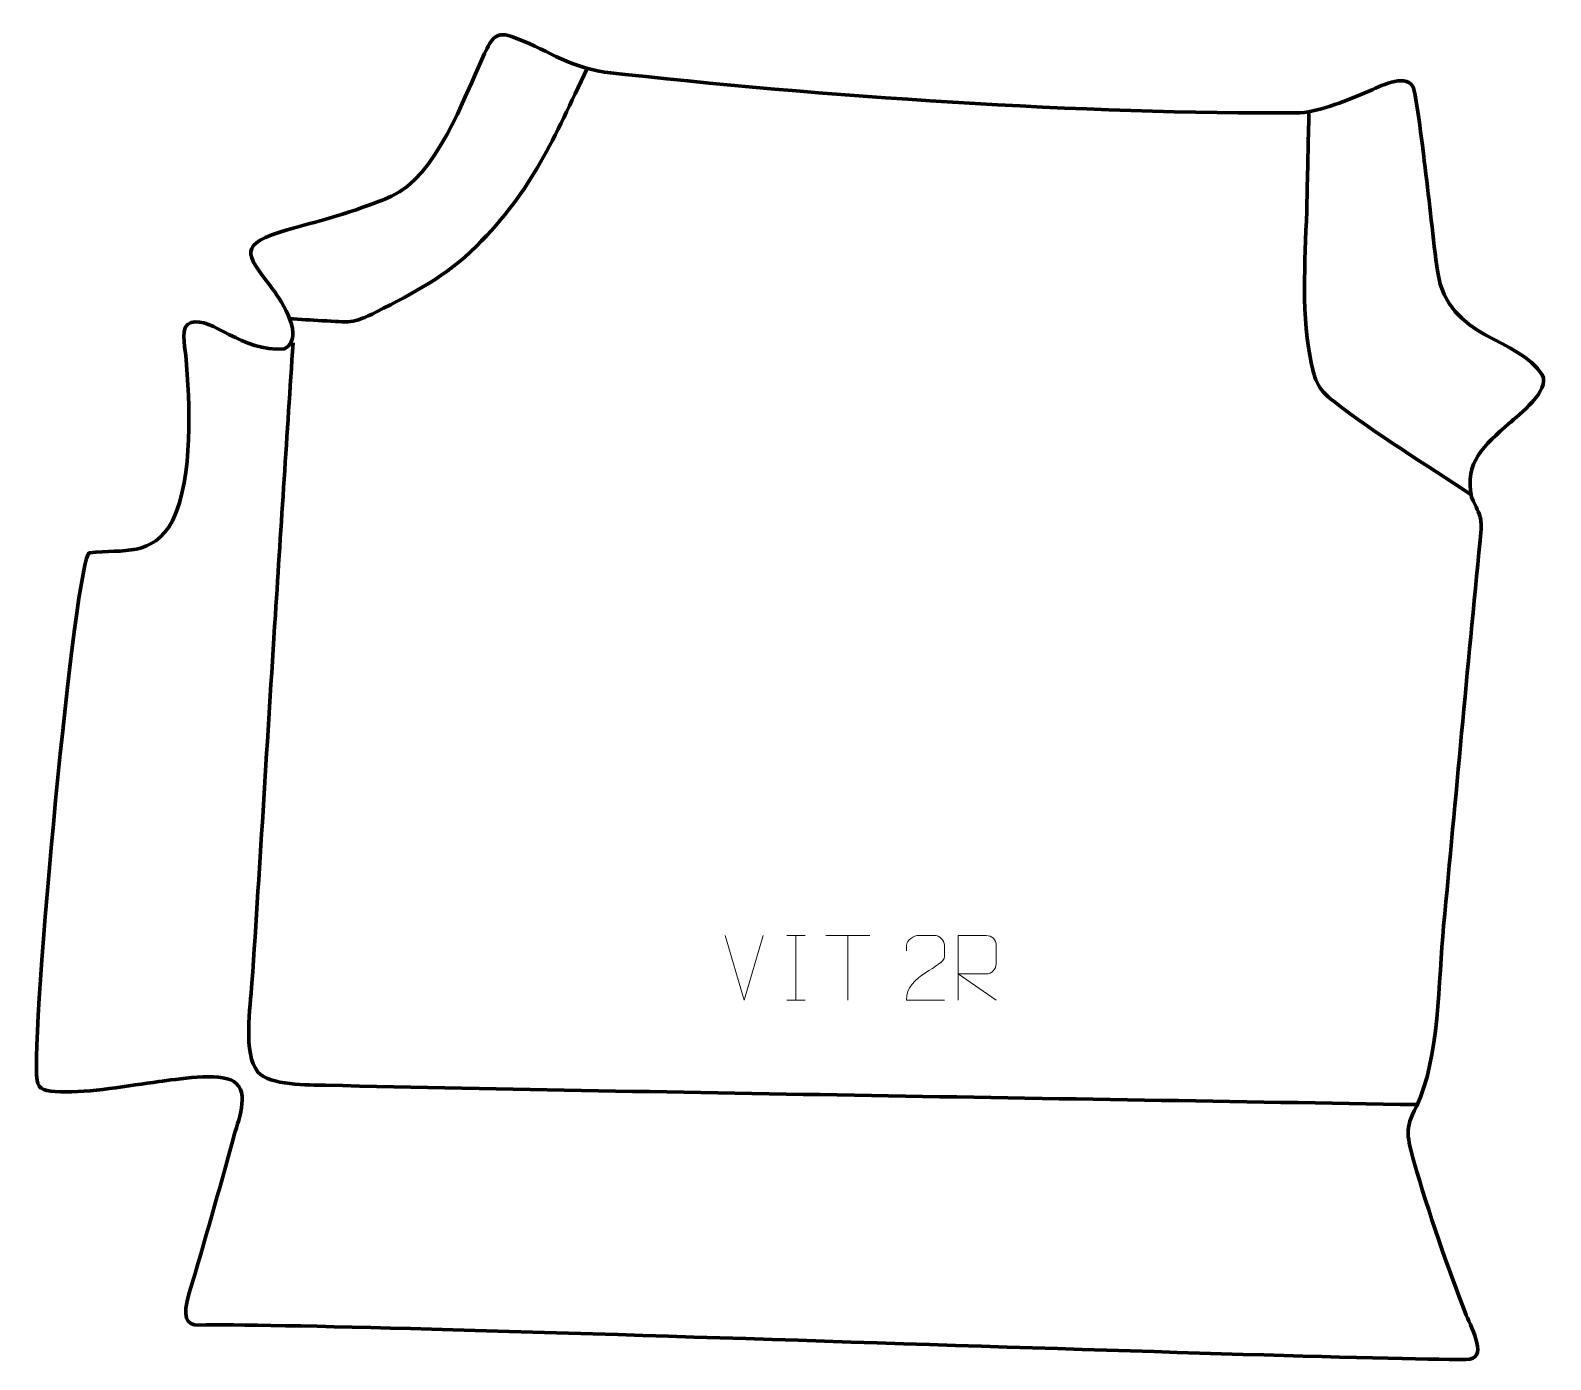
# Model space of a CAD drawing. Header units: millimetres. Extents: x -598 to -11, y 359 to 873.
import ezdxf

# ---------------------------------------------------------------- set-up
doc = ezdxf.new("R2010")
doc.units = ezdxf.units.MM
doc.header["$MEASUREMENT"] = 0
doc.layers.add('layer 1', color=7, linetype='Continuous', plot=False)
doc.layers.add('layer 2', color=7, linetype='Continuous')
doc.layers.add('layer 3', color=7, linetype='Continuous')

msp = doc.modelspace()

# ---------------------------------------------------------------- linework, layer by layer
at = {"layer": 'layer 1', "color": 250, "lineweight": 9}
for points in [[(-322.371, 498.1146), (-322.371, 498.1146), (-329.6928, 523.0682), (-329.6928, 523.0682)], [(-315.0491, 523.0682), (-315.0491, 523.0682), (-322.3709, 498.1146), (-322.3709, 498.1146)], [(-305.9551, 523.0682), (-305.9551, 523.0682), (-298.787, 523.0682), (-298.787, 523.0682)], [(-302.3711, 523.0682), (-302.3711, 523.0682), (-302.3711, 498.1147), (-302.3711, 498.1147)], [(-290.8647, 523.0447), (-290.8647, 523.0447), (-273.8775, 523.0447), (-273.8775, 523.0447)], [(-282.3709, 498.1147), (-282.3709, 498.1147), (-282.3709, 523.0682), (-282.3709, 523.0682)], [(-305.9551, 498.1147), (-305.9551, 498.1147), (-298.787, 498.1147), (-298.787, 498.1147)]]:
    msp.add_open_spline(points, degree=3, dxfattribs=at)
for points in [[(-244.9997, 498.1043), (-249.9141, 498.1046), (-254.8285, 498.1046), (-259.7426, 498.1043), (-259.7426, 498.1043), (-259.7426, 508.0366), (-245.0916, 510.6778), (-244.9997, 514.9881), (-244.9997, 514.9881), (-245, 516.4122), (-245, 517.8359), (-244.9997, 519.2592), (-244.9997, 519.2592), (-245.0166, 521.3363), (-247.1394, 523.0611), (-248.8104, 523.0784), (-248.8104, 523.0784), (-250.8836, 523.078), (-252.9565, 523.078), (-255.0289, 523.0784), (-255.0289, 523.0784), (-256.851, 523.0949), (-259.6757, 521.3028), (-259.7426, 519.2092), (-259.7426, 519.2092), (-259.7426, 519.2092), (-259.7426, 517.1544), (-259.7426, 517.1544)], [(-239.7032, 498.1147), (-239.7032, 498.1147), (-239.7032, 523.0682), (-239.7032, 523.0682), (-239.7032, 523.0682), (-236.1084, 523.0682), (-232.5129, 523.0682), (-228.9177, 523.0682), (-228.9177, 523.0682), (-226.5924, 523.0305), (-225.0351, 521.5405), (-225.0392, 519.1741), (-225.0392, 519.1741), (-225.0396, 517.1386), (-225.0396, 514.0792), (-225.0392, 512.0432), (-225.0392, 512.0432), (-225.0457, 510.1677), (-226.858, 508.2259), (-228.8675, 508.2068), (-228.8675, 508.2068), (-228.8675, 508.2068), (-239.7032, 508.2068), (-239.7032, 508.2068), (-239.7032, 508.2068), (-239.7032, 508.2068), (-225.0485, 498.1147), (-225.0485, 498.1147)]]:
    msp.add_open_spline(points, degree=3, knots=[0, 0, 0, 0, 0.125, 0.125, 0.125, 0.125, 0.25, 0.25, 0.25, 0.25, 0.375, 0.375, 0.375, 0.375, 0.5, 0.5, 0.5, 0.5, 0.625, 0.625, 0.625, 0.625, 0.75, 0.75, 0.75, 0.75, 1, 1, 1, 1], dxfattribs=at)
at = {"layer": 'layer 2', "color": 142, "lineweight": 158}
for points, knots in [([(-383.0044, 857.854), (-395.9612, 830.8764), (-403.8591, 811.1245), (-425.8342, 789.1859), (-425.8342, 789.1859), (-437.5939, 777.4457), (-449.8163, 771.3013), (-464.4275, 763.8585), (-464.4275, 763.8585), (-473.8588, 759.0917), (-474.7307, 759.8922), (-485.5645, 760.4528), (-485.5645, 760.4528), (-489.7017, 760.6669), (-493.8304, 760.9652), (-497.9653, 761.2048)], [0, 0, 0, 0, 0.2, 0.2, 0.2, 0.2, 0.4, 0.4, 0.4, 0.4, 0.6, 0.6, 0.6, 0.6, 1, 1, 1, 1]), ([(-41.582, 693.181), (-58.9028, 704.8187), (-78.1833, 716.5064), (-94.5475, 729.1852), (-94.5475, 729.1852), (-101.2226, 734.357), (-102.193, 737.924), (-103.7991, 746.4584), (-103.7991, 746.4584), (-107.4242, 765.7207), (-105.4925, 786.8795), (-105.0147, 806.4008), (-105.0147, 806.4008), (-104.7601, 817.9923), (-104.511, 829.5838), (-104.2452, 841.175)], [0, 0, 0, 0, 0.2, 0.2, 0.2, 0.2, 0.4, 0.4, 0.4, 0.4, 0.6, 0.6, 0.6, 0.6, 1, 1, 1, 1]), ([(-62.3601, 457.7392), (-202.9002, 460.1642), (-343.5721, 462.2156), (-484.087, 465.2127), (-484.087, 465.2127), (-490.5047, 465.3515), (-505.9181, 465.1764), (-510.1867, 470.3372), (-510.1867, 470.3372), (-516.0531, 477.43), (-513.1033, 495.4877), (-512.4928, 504.5958), (-512.4928, 504.5958), (-509.3175, 551.9676), (-506.5434, 599.3723), (-503.4731, 646.7524), (-503.4731, 646.7524), (-501.1995, 681.798), (-498.9198, 716.8433), (-496.631, 751.8879)], [0, 0, 0, 0, 0.16666667, 0.16666667, 0.16666667, 0.16666667, 0.33333333, 0.33333333, 0.33333333, 0.33333333, 0.5, 0.5, 0.5, 0.5, 0.66666667, 0.66666667, 0.66666667, 0.66666667, 1, 1, 1, 1])]:
    msp.add_open_spline(points, degree=3, knots=knots, dxfattribs=at)
at = {"layer": 'layer 3', "color": 242, "lineweight": 158}
msp.add_open_spline([(-376.2869, 856.4227), (-391.6979, 858.8225), (-399.0782, 865.6461), (-412.2917, 870.2017), (-412.2917, 870.2017), (-419.049, 872.5314), (-420.3934, 868.335), (-423.1739, 862.4935), (-423.1739, 862.4935), (-430.6167, 846.1895), (-441.5683, 816.0406), (-458.6484, 808.4675), (-458.6484, 808.4675), (-473.8656, 802.0216), (-486.2172, 799.146), (-501.7853, 794.6443), (-501.7853, 794.6443), (-519.3262, 789.1451), (-513.0577, 784.384), (-504.4261, 772.5343), (-504.4261, 772.5343), (-500.9486, 767.7603), (-491.8431, 753.9011), (-499.9477, 749.5292), (-499.9477, 749.5292), (-516.5437, 748.1786), (-527.8356, 762.1361), (-536.0403, 759.7404), (-536.0403, 759.7404), (-540.4361, 758.4569), (-538.4205, 750.9829), (-538.0747, 747.0985), (-538.0747, 747.0985), (-536.4395, 728.1468), (-535.0972, 700.6567), (-543.1504, 683.1043), (-543.1504, 683.1043), (-551.1, 669.1314), (-561.804, 672.2919), (-575.2435, 670.8527), (-575.2435, 670.8527), (-580.6112, 670.2779), (-598.0846, 484.1212), (-595.4963, 467.0975), (-595.4963, 467.0975), (-594.9296, 463.3699), (-592.2448, 462.9379), (-586.4408, 462.6922), (-586.4408, 462.6922), (-575.3963, 462.2245), (-559.9085, 465.203), (-548.4661, 466.6347), (-548.4661, 466.6347), (-541.8018, 467.4685), (-525.2167, 470.3655), (-519.4952, 466.6787), (-519.4952, 466.6787), (-513.0516, 462.5266), (-518.0329, 450.9373), (-519.6763, 444.9143), (-519.6763, 444.9143), (-525.1359, 424.9051), (-530.7692, 404.9733), (-536.6999, 385.098), (-536.6999, 385.098), (-539.4716, 375.8237), (-538.143, 372.5317), (-532.9701, 372.6439), (-532.9701, 372.6439), (-481.4528, 373.7617), (-103.1838, 359.3638), (-43.629, 359.3133), (-43.629, 359.3133), (-34.7156, 359.3057), (-41.184, 370.8191), (-43.5179, 376.5063), (-43.5179, 376.5063), (-50.6337, 394.9035), (-58.1523, 416.5173), (-63.6111, 435.389), (-63.6111, 435.389), (-66.2203, 445.1819), (-67.4452, 448.3722), (-62.7211, 456.964), (-62.7211, 456.964), (-53.8496, 475.5851), (-54.2207, 505.7368), (-52.2326, 526.7811), (-52.2326, 526.7811), (-47.5319, 576.4161), (-43.0481, 625.9881), (-38.0967, 675.6084), (-38.0967, 675.6084), (-37.1602, 684.9936), (-37.8252, 684.1564), (-41.4056, 692.3141), (-41.4056, 692.3141), (-44.3476, 705.7717), (-36.472, 712.3521), (-26.9964, 720.7238), (-26.9964, 720.7238), (-23.1347, 724.1356), (-10.9011, 733.5253), (-14.1096, 739.4827), (-14.1096, 739.4827), (-23.0056, 754.0274), (-50.6414, 753.2393), (-54.4851, 779.058), (-54.4851, 779.058), (-56.3948, 792.3056), (-57.647, 806.1164), (-59.3699, 819.5226), (-59.3699, 819.5226), (-59.9264, 823.8529), (-62.7343, 848.6157), (-64.1922, 851.0111), (-64.1922, 851.0111), (-67.2808, 856.0858), (-77.2313, 850.6412), (-81.3249, 848.9801), (-81.3249, 848.9801), (-89.3602, 845.7194), (-99.0741, 841.4483), (-107.7095, 840.709), (-107.7095, 840.709), (-191.0152, 840.1274), (-292.5441, 846.9898), (-376.2869, 856.4227)], degree=3, knots=[0, 0, 0, 0, 0.03030303, 0.03030303, 0.03030303, 0.03030303, 0.06060606, 0.06060606, 0.06060606, 0.06060606, 0.09090909, 0.09090909, 0.09090909, 0.09090909, 0.12121212, 0.12121212, 0.12121212, 0.12121212, 0.15151515, 0.15151515, 0.15151515, 0.15151515, 0.18181818, 0.18181818, 0.18181818, 0.18181818, 0.21212121, 0.21212121, 0.21212121, 0.21212121, 0.24242424, 0.24242424, 0.24242424, 0.24242424, 0.27272727, 0.27272727, 0.27272727, 0.27272727, 0.3030303, 0.3030303, 0.3030303, 0.3030303, 0.33333333, 0.33333333, 0.33333333, 0.33333333, 0.36363636, 0.36363636, 0.36363636, 0.36363636, 0.39393939, 0.39393939, 0.39393939, 0.39393939, 0.42424242, 0.42424242, 0.42424242, 0.42424242, 0.45454545, 0.45454545, 0.45454545, 0.45454545, 0.48484848, 0.48484848, 0.48484848, 0.48484848, 0.51515152, 0.51515152, 0.51515152, 0.51515152, 0.54545455, 0.54545455, 0.54545455, 0.54545455, 0.57575758, 0.57575758, 0.57575758, 0.57575758, 0.60606061, 0.60606061, 0.60606061, 0.60606061, 0.63636364, 0.63636364, 0.63636364, 0.63636364, 0.66666667, 0.66666667, 0.66666667, 0.66666667, 0.6969697, 0.6969697, 0.6969697, 0.6969697, 0.72727273, 0.72727273, 0.72727273, 0.72727273, 0.75757576, 0.75757576, 0.75757576, 0.75757576, 0.78787879, 0.78787879, 0.78787879, 0.78787879, 0.81818182, 0.81818182, 0.81818182, 0.81818182, 0.84848485, 0.84848485, 0.84848485, 0.84848485, 0.87878788, 0.87878788, 0.87878788, 0.87878788, 0.90909091, 0.90909091, 0.90909091, 0.90909091, 0.93939394, 0.93939394, 0.93939394, 0.93939394, 1, 1, 1, 1], dxfattribs=at)

doc.saveas('drawing.dxf')
